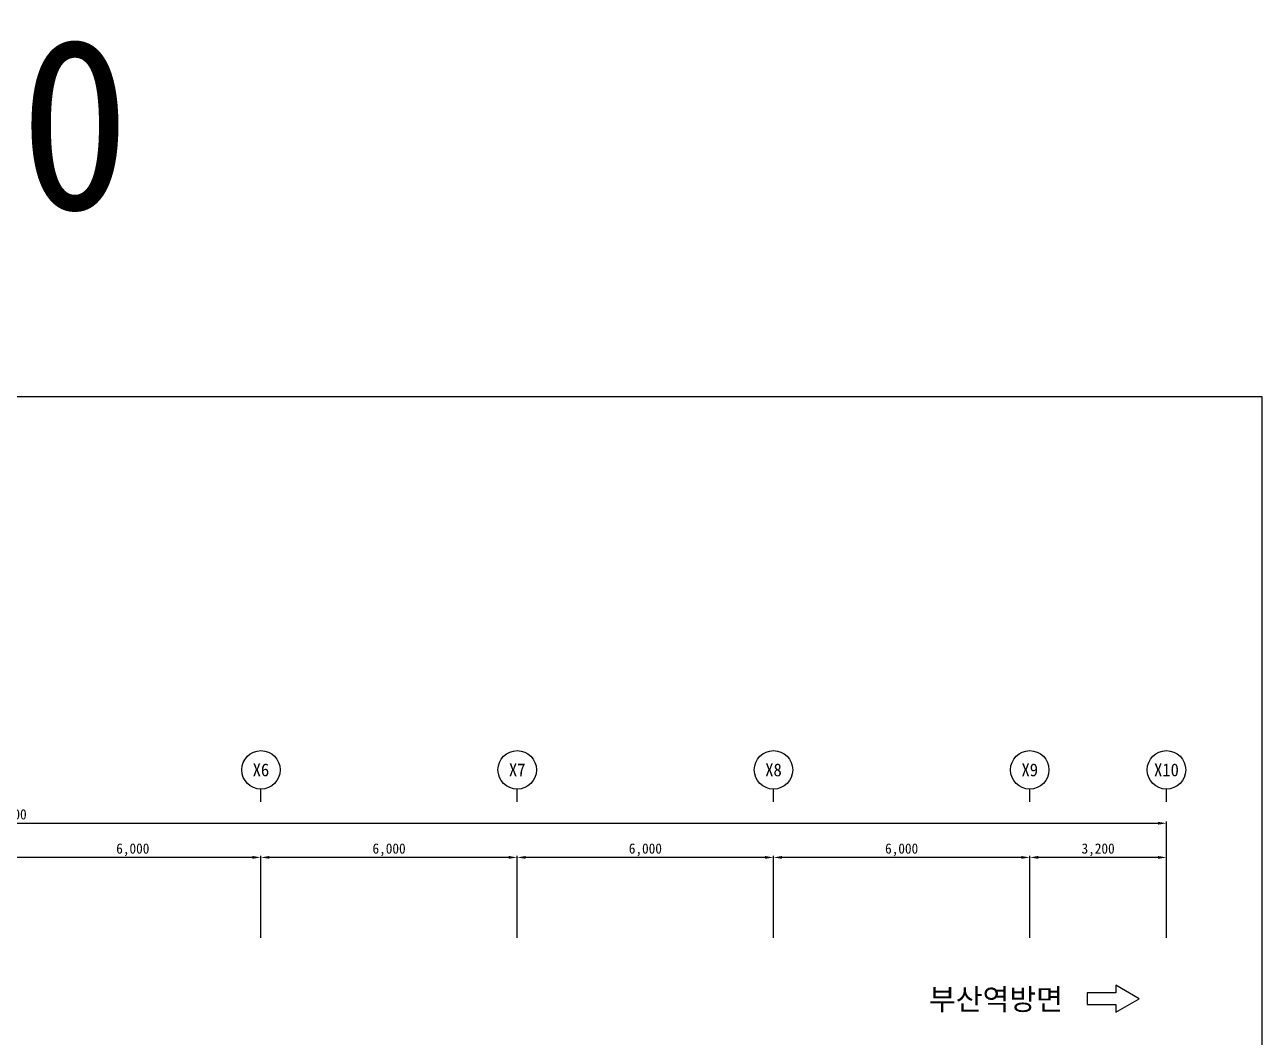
# Model space of a CAD drawing. Header units: millimetres. Extents: x -65013 to -1333, y -375790 to -325797.
# Drawn here: x -30306 to -1333, y -349510 to -325797 of the extents above; entities that cross this region are included whole.
import ezdxf
from ezdxf.enums import TextEntityAlignment as Align

# ---------------------------------------------------------------- set-up
doc = ezdxf.new("R2010")
doc.units = ezdxf.units.MM
for name, color, linetype in [('TN-DIMS', 1, 'Continuous'), ('TN-LEAL', 1, 'Continuous'), ('TN-LEAT', 3, 'Continuous'), ('TZ-TEXT', 3, 'Continuous')]:
    doc.layers.add(name, color=color, linetype=linetype)
doc.layers.add('TX-PAPR', color=2, linetype='Continuous', plot=False)
doc.styles.get("Standard").update_dxf_attribs({"font": 'GulimChe.ttf'})
doc.dimstyles.new('D80', dxfattribs={"dimscale": 80, "dimtxt": 3, "dimasz": 2.5, "dimexe": 0.5, "dimexo": 0.5, "dimgap": 0.5, "dimtad": 1, "dimdec": 0, "dimzin": 1, "dimdsep": 46, "dimlunit": 6, "dimtxsty": 'Standard', "dimcen": 1, "dimclrd": 1, "dimclre": 1, "dimclrt": 3, "dimadec": 0, "dimazin": 0, "dimtfac": 1, "dimtdec": 0, "dimtix": 1, "dimtmove": 2, "dimatfit": 3, "dimfxl": 0, "dimtvp": 2, "dimlwd": -1, "dimlwe": -1, "dimarcsym": 0})

# ---------------------------------------------------------------- blocks, each defined once
blk = doc.blocks.new('*D1565')
at = {"layer": 'DEFPOINTS', "color": 0}
for p in [(-3576, -344498), (-57876, -347223), (-3576, -347223)]:
    blk.add_point(p, dxfattribs=at)
at = {"layer": 'TN-DIMS', "color": 1}
for p, q in [((-57876, -347183), (-57876, -344458)), ((-3576, -347183), (-3576, -344458)), ((-57676, -344498), (-3776, -344498))]:
    blk.add_line(p, q, dxfattribs=at)
for points in [[(-57676, -344464), (-57676, -344531), (-57876, -344498)], [(-3776, -344464), (-3776, -344531), (-3576, -344498)]]:
    blk.add_solid(points, dxfattribs=at)
at = {"layer": 'TN-DIMS', "color": 3, "insert": (-30726, -344320), "char_height": 240, "attachment_point": 5}
blk.add_mtext('54,300', dxfattribs=at)
blk = doc.blocks.new('*D1569')
at = {"layer": 'DEFPOINTS', "color": 0}
for p in [(-24776, -345298), (-24776, -347223), (-18776, -347223)]:
    blk.add_point(p, dxfattribs=at)
at = {"layer": 'TN-DIMS', "color": 1}
for p, q in [((-24776, -347183), (-24776, -345258)), ((-18976, -345298), (-24576, -345298)), ((-18776, -347183), (-18776, -345258))]:
    blk.add_line(p, q, dxfattribs=at)
for points in [[(-24576, -345264), (-24576, -345331), (-24776, -345298)], [(-18976, -345264), (-18976, -345331), (-18776, -345298)]]:
    blk.add_solid(points, dxfattribs=at)
at = {"layer": 'TN-DIMS', "color": 3, "insert": (-21776, -345120), "char_height": 240, "attachment_point": 5}
blk.add_mtext('6,000', dxfattribs=at)
blk = doc.blocks.new('*D1570')
at = {"layer": 'DEFPOINTS', "color": 0}
for p in [(-18776, -345298), (-18776, -347223), (-12776, -347223)]:
    blk.add_point(p, dxfattribs=at)
at = {"layer": 'TN-DIMS', "color": 1}
for p, q in [((-18776, -347183), (-18776, -345258)), ((-12976, -345298), (-18576, -345298)), ((-12776, -347183), (-12776, -345258))]:
    blk.add_line(p, q, dxfattribs=at)
for points in [[(-18576, -345264), (-18576, -345331), (-18776, -345298)], [(-12976, -345264), (-12976, -345331), (-12776, -345298)]]:
    blk.add_solid(points, dxfattribs=at)
at = {"layer": 'TN-DIMS', "color": 3, "insert": (-15776, -345120), "char_height": 240, "attachment_point": 5}
blk.add_mtext('6,000', dxfattribs=at)
blk = doc.blocks.new('*D1572')
at = {"layer": 'DEFPOINTS', "color": 0}
for p in [(-12776, -345298), (-12776, -347223), (-6776, -347223)]:
    blk.add_point(p, dxfattribs=at)
at = {"layer": 'TN-DIMS', "color": 1}
for p, q in [((-12776, -347183), (-12776, -345258)), ((-6976, -345298), (-12576, -345298)), ((-6776, -347183), (-6776, -345258))]:
    blk.add_line(p, q, dxfattribs=at)
for points in [[(-12576, -345264), (-12576, -345331), (-12776, -345298)], [(-6976, -345264), (-6976, -345331), (-6776, -345298)]]:
    blk.add_solid(points, dxfattribs=at)
at = {"layer": 'TN-DIMS', "color": 3, "insert": (-9776, -345120), "char_height": 240, "attachment_point": 5}
blk.add_mtext('6,000', dxfattribs=at)
blk = doc.blocks.new('*D1573')
at = {"layer": 'DEFPOINTS', "color": 0}
for p in [(-6776, -345298), (-6776, -347223), (-3576, -347223)]:
    blk.add_point(p, dxfattribs=at)
at = {"layer": 'TN-DIMS', "color": 1}
for p, q in [((-6776, -347183), (-6776, -345258)), ((-3776, -345298), (-6576, -345298)), ((-3576, -347183), (-3576, -345258))]:
    blk.add_line(p, q, dxfattribs=at)
for points in [[(-6576, -345264), (-6576, -345331), (-6776, -345298)], [(-3776, -345264), (-3776, -345331), (-3576, -345298)]]:
    blk.add_solid(points, dxfattribs=at)
at = {"layer": 'TN-DIMS', "color": 3, "insert": (-5176, -345120), "char_height": 240, "attachment_point": 5}
blk.add_mtext('3,200', dxfattribs=at)
blk = doc.blocks.new('*D1571')
at = {"layer": 'DEFPOINTS', "color": 0}
for p in [(-30776, -345298), (-30776, -347223), (-24776, -347223)]:
    blk.add_point(p, dxfattribs=at)
at = {"layer": 'TN-DIMS', "color": 1}
for p, q in [((-30776, -347183), (-30776, -345258)), ((-24976, -345298), (-30576, -345298)), ((-24776, -347183), (-24776, -345258))]:
    blk.add_line(p, q, dxfattribs=at)
for points in [[(-30576, -345264), (-30576, -345331), (-30776, -345298)], [(-24976, -345264), (-24976, -345331), (-24776, -345298)]]:
    blk.add_solid(points, dxfattribs=at)
at = {"layer": 'TN-DIMS', "color": 3, "insert": (-27776, -345120), "char_height": 240, "attachment_point": 5}
blk.add_mtext('6,000', dxfattribs=at)

msp = doc.modelspace()

# ---------------------------------------------------------------- linework, layer by layer
at = {"layer": 'TN-LEAL'}
for p, q in [((-24776, -343997.7), (-24776, -343697.7)), ((-18776, -343997.7), (-18776, -343697.7)), ((-12776, -343997.7), (-12776, -343697.7)), ((-6776, -343997.7), (-6776, -343697.7)), ((-3576, -343997.7), (-3576, -343697.7))]:
    msp.add_line(p, q, dxfattribs=at)
msp.add_lwpolyline([(-4765, -348739.8), (-4765, -348926.1), (-4211.3, -348606.5), (-4765, -348286.8), (-4765, -348473.1), (-5431.6, -348473.1), (-5431.6, -348739.8)], close=True, dxfattribs=at)
for centre in [(-24776, -343247.7), (-18776, -343247.7), (-12776, -343247.7), (-6776, -343247.7), (-3576, -343247.7)]:
    msp.add_circle(centre, 450, dxfattribs=at)
at = {"layer": 'TX-PAPR'}
msp.add_lwpolyline([(-65013.4, -375790.1), (-1333.4, -375790.1), (-1333.4, -334510.1), (-65013.4, -334510.1)], close=True, dxfattribs=at)

# ---------------------------------------------------------------- texts
at = {"layer": 'TN-LEAT'}
for s, p in [('X6', (-24776, -343247.7)), ('X7', (-18776, -343247.7)), ('X8', (-12776, -343247.7)), ('X9', (-6776, -343247.7)), ('X10', (-3576, -343247.7))]:
    msp.add_text(s, height=300, dxfattribs=at).set_placement(p, align=Align.MIDDLE_CENTER)
msp.add_text('부산역방면', height=500, dxfattribs=at).set_placement((-7568, -348615), align=Align.MIDDLE)
at = {"layer": 'TZ-TEXT'}
msp.add_text('1/80', height=4000, dxfattribs=at).set_placement((-33008.6, -328118.1), align=Align.MIDDLE_CENTER)

# ---------------------------------------------------------------- dimensions: what is measured, and where the dimension line sits
at = {"layer": 'TN-DIMS'}
dim = msp.add_linear_dim(base=(-3576, -344497.7), p1=(-57876, -347223), p2=(-3576, -347223), dimstyle='D80', dxfattribs=at)
dim.commit()
dim.dimension.update_dxf_attribs({"geometry": '*D1565', "text_midpoint": (-30726, -344319.8)})
for base, p1, p2, picture, middle in [((-30776, -345297.7), (-24776, -347223), (-30776, -347223), '*D1571', (-27776, -345120)), ((-24776, -345297.7), (-18776, -347223), (-24776, -347223), '*D1569', (-21776, -345120)), ((-18776, -345297.7), (-12776, -347223), (-18776, -347223), '*D1570', (-15776, -345120)), ((-12776, -345297.7), (-6776, -347223), (-12776, -347223), '*D1572', (-9776, -345120)), ((-6776, -345297.7), (-3576, -347223), (-6776, -347223), '*D1573', (-5176, -345120))]:
    dim = msp.add_linear_dim(base=base, p1=p1, p2=p2, angle=180, dimstyle='D80', dxfattribs=at)
    dim.commit()
    dim.dimension.update_dxf_attribs({"geometry": picture, "text_midpoint": middle})

doc.saveas('drawing.dxf')
